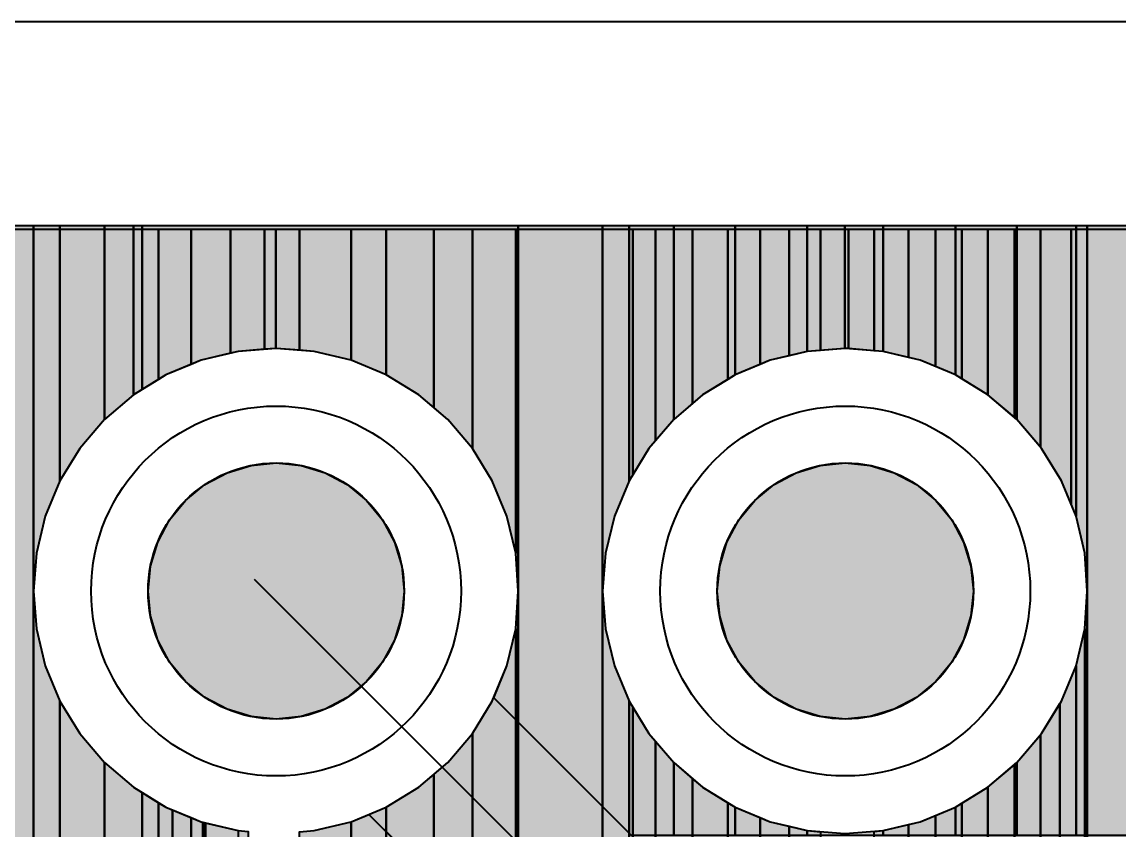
# Model space of a CAD drawing. Header units: millimetres. Extents: x 2 to 110, y 3 to 56.
# Drawn here: x 76.916 to 81.812, y 52.291 to 55.898 of the extents above; entities that cross this region are included whole.
import ezdxf

# ---------------------------------------------------------------- set-up
doc = ezdxf.new("R2010")
doc.units = ezdxf.units.MM
for name, color, linetype in [('bottom_copper', 7, 'Continuous'), ('bottom_silk', 7, 'Continuous'), ('drill_plated', 7, 'Continuous'), ('outline', 7, 'Continuous'), ('top_copper', 7, 'Continuous'), ('top_silk', 7, 'Continuous')]:
    doc.layers.add(name, color=color, linetype=linetype)

# ---------------------------------------------------------------- blocks, each defined once
blk = doc.blocks.new('Block21495')
at = {"layer": 'bottom_copper', "lineweight": 40}
for points in [[(0, 50.4909), (-0.0294, 50.4565), (-0.102, 50.3381), (-0.102, 51.435), (0, 51.435), (0, 50.4909)], [(0.1652, 50.6577), (0.0809, 50.5857), (0, 50.4909), (0, 51.435), (0.1652, 51.435), (0.1652, 50.6577)], [(0.3222, 50.7647), (0.2101, 50.696), (0.1652, 50.6577), (0.1652, 51.435), (0.3222, 51.435), (0.3222, 50.7647)], [(0.4671, 50.8312), (0.355, 50.7848), (0.3222, 50.7647), (0.3222, 51.435), (0.4671, 51.435), (0.4671, 50.8312)], [(0.5963, 50.8701), (0.512, 50.8498), (0.4671, 50.8312), (0.4671, 51.435), (0.5963, 51.435), (0.5963, 50.8701)], [(0.7357, 50.8941), (0.6772, 50.8895), (0.5963, 50.8701), (0.5963, 51.435), (0.7357, 51.435), (0.7357, 50.8941)], [(0.8604, 50.9017), (0.8466, 50.9028), (0.7357, 50.8941), (0.7357, 51.435), (0.8604, 51.435), (0.8604, 50.9017)], [(0.9752, 50.8927), (0.8604, 50.9017), (0.8604, 51.435), (0.9752, 51.435), (0.9752, 50.8927)], [(1.1281, 50.8626), (1.016, 50.8895), (0.9752, 50.8927), (0.9752, 51.435), (1.1281, 51.435), (1.1281, 50.8626)], [(1.2492, 50.8216), (1.1812, 50.8498), (1.1281, 50.8626), (1.1281, 51.435), (1.2492, 51.435), (1.2492, 50.8216)], [(1.3665, 50.7675), (1.3382, 50.7848), (1.2492, 50.8216), (1.2492, 51.435), (1.3665, 51.435), (1.3665, 50.7675)], [(1.4831, 50.696), (1.3665, 50.7675), (1.3665, 51.435), (1.4831, 51.435), (1.4831, 50.696)], [(1.601, 50.5953), (1.4831, 50.696), (1.4831, 51.435), (1.601, 51.435), (1.601, 50.5953)], [(1.7179, 50.462), (1.6123, 50.5857), (1.601, 50.5953), (1.601, 51.435), (1.7179, 51.435), (1.7179, 50.462)], [(1.8547, 50.207), (1.8114, 50.3116), (1.7226, 50.4565), (1.7179, 50.462), (1.7179, 51.435), (1.8547, 51.435), (1.8547, 50.207)], [(1.9261, 49.82), (1.9161, 49.9894), (1.8764, 50.1546), (1.8547, 50.207), (1.8547, 51.435), (1.9261, 51.435), (1.9261, 49.82)], [(2.1152, 23.9546), (1.9597, 23.9173), (1.9261, 23.9034), (1.9261, 51.435), (2.1152, 51.435), (2.1152, 23.9546)], [(1.9261, 23.9034), (1.9161, 23.8992), (1.9161, 49.6506), (1.9261, 49.82), (1.9261, 23.9034)], [(1.9161, 23.8992), (1.8119, 23.8561), (1.8046, 23.8516), (1.8046, 49.3173), (1.8114, 49.3284), (1.8764, 49.4854), (1.9161, 49.6506), (1.9161, 23.8992)], [(0, 41.699), (-0.0359, 41.657), (-0.1004, 41.5518), (-0.102, 41.5543), (-0.102, 49.3019), (-0.0294, 49.1835), (0, 49.1491), (0, 41.699)], [(1.8046, 41.058), (1.7952, 41.2174), (1.7579, 41.3729), (1.7179, 41.4695), (1.7179, 49.178), (1.7226, 49.1835), (1.8046, 49.3173), (1.8046, 41.058)], [(1.7179, 41.4695), (1.6967, 41.5207), (1.6131, 41.657), (1.601, 41.6712), (1.601, 49.0447), (1.6123, 49.0543), (1.7179, 49.178), (1.7179, 41.4695)], [(0.1652, 41.8617), (0.068, 41.7786), (0, 41.699), (0, 49.1491), (0.0809, 49.0543), (0.1652, 48.9823), (0.1652, 41.8617)], [(1.601, 41.6712), (1.5092, 41.7786), (1.4831, 41.8009), (1.4831, 48.944), (1.601, 49.0447), (1.601, 41.6712)], [(0.3222, 41.9638), (0.1896, 41.8825), (0.1652, 41.8617), (0.1652, 48.9823), (0.2101, 48.944), (0.3222, 48.8753), (0.3222, 41.9638)], [(1.4831, 41.8009), (1.3876, 41.8825), (1.3665, 41.8954), (1.3665, 48.8725), (1.4831, 48.944), (1.4831, 41.8009)], [(0.4671, 42.0246), (0.3259, 41.9661), (0.3222, 41.9638), (0.3222, 48.8753), (0.355, 48.8552), (0.4671, 48.8088), (0.4671, 42.0246)], [(1.3665, 41.8954), (1.2513, 41.9661), (1.2492, 41.967), (1.2492, 48.8184), (1.3382, 48.8552), (1.3665, 48.8725), (1.3665, 41.8954)], [(1.2492, 41.967), (1.1281, 42.0171), (1.1281, 48.7774), (1.1812, 48.7902), (1.2492, 48.8184), (1.2492, 41.967)], [(0.5963, 42.0567), (0.4737, 42.0273), (0.4671, 42.0246), (0.4671, 48.8088), (0.512, 48.7902), (0.5963, 48.7699), (0.5963, 42.0567)], [(0.7357, 42.073), (0.6292, 42.0646), (0.5963, 42.0567), (0.5963, 48.7699), (0.6772, 48.7505), (0.7357, 48.7459), (0.7357, 42.073)], [(1.1281, 42.0171), (1.1035, 42.0273), (0.9752, 42.0581), (0.9752, 48.7473), (1.016, 48.7505), (1.1281, 48.7774), (1.1281, 42.0171)]]:
    blk.add_hatch(color=7, dxfattribs=at).paths.add_polyline_path(points, flags=0)
at = {"layer": 'bottom_copper', "color": 7, "lineweight": 40}
for points in [[(0, 50.4909), (-0.0294, 50.4565), (-0.102, 50.3381), (-0.102, 51.435), (0, 51.435), (0, 50.4909)], [(0.1652, 50.6577), (0.0809, 50.5857), (0, 50.4909), (0, 51.435), (0.1652, 51.435), (0.1652, 50.6577)], [(0.3222, 50.7647), (0.2101, 50.696), (0.1652, 50.6577), (0.1652, 51.435), (0.3222, 51.435), (0.3222, 50.7647)], [(0.4671, 50.8312), (0.355, 50.7848), (0.3222, 50.7647), (0.3222, 51.435), (0.4671, 51.435), (0.4671, 50.8312)], [(0.5963, 50.8701), (0.512, 50.8498), (0.4671, 50.8312), (0.4671, 51.435), (0.5963, 51.435), (0.5963, 50.8701)], [(0.7357, 50.8941), (0.6772, 50.8895), (0.5963, 50.8701), (0.5963, 51.435), (0.7357, 51.435), (0.7357, 50.8941)], [(0.8604, 50.9017), (0.8466, 50.9028), (0.7357, 50.8941), (0.7357, 51.435), (0.8604, 51.435), (0.8604, 50.9017)], [(0.9752, 50.8927), (0.8604, 50.9017), (0.8604, 51.435), (0.9752, 51.435), (0.9752, 50.8927)], [(1.1281, 50.8626), (1.016, 50.8895), (0.9752, 50.8927), (0.9752, 51.435), (1.1281, 51.435), (1.1281, 50.8626)], [(1.2492, 50.8216), (1.1812, 50.8498), (1.1281, 50.8626), (1.1281, 51.435), (1.2492, 51.435), (1.2492, 50.8216)], [(1.3665, 50.7675), (1.3382, 50.7848), (1.2492, 50.8216), (1.2492, 51.435), (1.3665, 51.435), (1.3665, 50.7675)], [(1.4831, 50.696), (1.3665, 50.7675), (1.3665, 51.435), (1.4831, 51.435), (1.4831, 50.696)], [(1.601, 50.5953), (1.4831, 50.696), (1.4831, 51.435), (1.601, 51.435), (1.601, 50.5953)], [(1.7179, 50.462), (1.6123, 50.5857), (1.601, 50.5953), (1.601, 51.435), (1.7179, 51.435), (1.7179, 50.462)], [(1.8547, 50.207), (1.8114, 50.3116), (1.7226, 50.4565), (1.7179, 50.462), (1.7179, 51.435), (1.8547, 51.435), (1.8547, 50.207)], [(1.9261, 49.82), (1.9161, 49.9894), (1.8764, 50.1546), (1.8547, 50.207), (1.8547, 51.435), (1.9261, 51.435), (1.9261, 49.82)], [(2.1152, 23.9546), (1.9597, 23.9173), (1.9261, 23.9034), (1.9261, 51.435), (2.1152, 51.435), (2.1152, 23.9546)], [(1.9261, 23.9034), (1.9161, 23.8992), (1.9161, 49.6506), (1.9261, 49.82), (1.9261, 23.9034)], [(1.9161, 23.8992), (1.8119, 23.8561), (1.8046, 23.8516), (1.8046, 49.3173), (1.8114, 49.3284), (1.8764, 49.4854), (1.9161, 49.6506), (1.9161, 23.8992)], [(0, 41.699), (-0.0359, 41.657), (-0.1004, 41.5518), (-0.102, 41.5543), (-0.102, 49.3019), (-0.0294, 49.1835), (0, 49.1491), (0, 41.699)], [(1.8046, 41.058), (1.7952, 41.2174), (1.7579, 41.3729), (1.7179, 41.4695), (1.7179, 49.178), (1.7226, 49.1835), (1.8046, 49.3173), (1.8046, 41.058)], [(1.7179, 41.4695), (1.6967, 41.5207), (1.6131, 41.657), (1.601, 41.6712), (1.601, 49.0447), (1.6123, 49.0543), (1.7179, 49.178), (1.7179, 41.4695)], [(0.1652, 41.8617), (0.068, 41.7786), (0, 41.699), (0, 49.1491), (0.0809, 49.0543), (0.1652, 48.9823), (0.1652, 41.8617)], [(1.601, 41.6712), (1.5092, 41.7786), (1.4831, 41.8009), (1.4831, 48.944), (1.601, 49.0447), (1.601, 41.6712)], [(0.3222, 41.9638), (0.1896, 41.8825), (0.1652, 41.8617), (0.1652, 48.9823), (0.2101, 48.944), (0.3222, 48.8753), (0.3222, 41.9638)], [(1.4831, 41.8009), (1.3876, 41.8825), (1.3665, 41.8954), (1.3665, 48.8725), (1.4831, 48.944), (1.4831, 41.8009)], [(0.4671, 42.0246), (0.3259, 41.9661), (0.3222, 41.9638), (0.3222, 48.8753), (0.355, 48.8552), (0.4671, 48.8088), (0.4671, 42.0246)], [(1.3665, 41.8954), (1.2513, 41.9661), (1.2492, 41.967), (1.2492, 48.8184), (1.3382, 48.8552), (1.3665, 48.8725), (1.3665, 41.8954)], [(1.2492, 41.967), (1.1281, 42.0171), (1.1281, 48.7774), (1.1812, 48.7902), (1.2492, 48.8184), (1.2492, 41.967)], [(0.5963, 42.0567), (0.4737, 42.0273), (0.4671, 42.0246), (0.4671, 48.8088), (0.512, 48.7902), (0.5963, 48.7699), (0.5963, 42.0567)], [(0.7357, 42.073), (0.6292, 42.0646), (0.5963, 42.0567), (0.5963, 48.7699), (0.6772, 48.7505), (0.7357, 48.7459), (0.7357, 42.073)], [(1.1281, 42.0171), (1.1035, 42.0273), (0.9752, 42.0581), (0.9752, 48.7473), (1.016, 48.7505), (1.1281, 48.7774), (1.1281, 42.0171)]]:
    blk.add_lwpolyline(points, close=True, dxfattribs=at)
blk = doc.blocks.new('Block22685')
at = {"layer": 'bottom_copper', "lineweight": 40}
for points in [[(0, 9.0121), (-0.105, 9.0203), (-0.1067, 9.0202), (-0.1067, 9.5525), (0, 9.5525), (0, 9.0121)], [(0.2296, 8.9673), (0.0644, 9.007), (0, 9.0121), (0, 9.5525), (0.2296, 9.5525), (0.2296, 8.9673)], [(0.3866, 8.9023), (0.2296, 8.9673), (0.2296, 9.5525), (0.3866, 9.5525), (0.3866, 8.9023)], [(0.599, 8.7559), (0.5315, 8.8135), (0.3866, 8.9023), (0.3866, 9.5525), (0.599, 9.5525), (0.599, 8.7559)], [(0.771, 8.574), (0.6607, 8.7032), (0.599, 8.7559), (0.599, 9.5525), (0.771, 9.5525), (0.771, 8.574)], [(0.9645, 8.1069), (0.9248, 8.2721), (0.8598, 8.4291), (0.771, 8.574), (0.771, 9.5525), (0.9645, 9.5525), (0.9645, 8.1069)], [(0.9745, 7.9375), (0.9645, 8.1069), (0.9645, 9.5525), (0.9745, 9.5525), (0.9745, 7.9375)], [(1.3522, -0.1421), (1.3196, -0.1039), (1.198, 0), (1.0617, 0.0836), (0.9745, 0.1197), (0.9745, 9.5525), (1.3522, 9.5525), (1.3522, -0.1421)], [(1.4702, 8.4291), (1.4052, 8.2721), (1.3655, 8.1069), (1.3522, 7.9375), (1.3522, 9.5525), (1.4702, 9.5525), (1.4702, 8.4291)], [(1.4864, 8.4556), (1.4702, 8.4291), (1.4702, 9.5525), (1.4864, 9.5525), (1.4864, 8.4556)], [(0.9745, 0.1197), (0.9645, 0.1238), (0.9645, 7.7681), (0.9745, 7.9375), (0.9745, 0.1197)], [(1.4702, -0.3017), (1.4235, -0.2255), (1.3522, -0.1421), (1.3522, 7.9375), (1.3655, 7.7681), (1.4052, 7.6029), (1.4702, 7.4459), (1.4702, -0.3017)], [(0.9645, 0.1238), (0.9139, 0.1448), (0.771, 0.1791), (0.771, 7.301), (0.8598, 7.4459), (0.9248, 7.6029), (0.9645, 7.7681), (0.9645, 0.1238)], [(1.4864, -0.3282), (1.4702, -0.3017), (1.4702, 7.4459), (1.4864, 7.4194), (1.4864, -0.3282)], [(0.771, 0.1791), (0.7584, 0.1821), (0.599, 0.1946), (0.599, 7.1191), (0.6607, 7.1718), (0.771, 7.301), (0.771, 0.1791)], [(0.599, 0.1946), (0.4396, 0.1821), (0.3866, 0.1694), (0.3866, 6.9727), (0.5315, 7.0615), (0.599, 7.1191), (0.599, 0.1946)], [(0.3866, 0.1694), (0.2841, 0.1448), (0.2296, 0.1222), (0.2296, 6.9077), (0.3866, 6.9727), (0.3866, 0.1694)], [(0.2296, 0.1222), (0.1363, 0.0836), (0, 0), (0, 6.8629), (0.0644, 6.868), (0.2296, 6.9077), (0.2296, 0.1222)]]:
    blk.add_hatch(color=7, dxfattribs=at).paths.add_polyline_path(points, flags=0)
at = {"layer": 'bottom_copper', "color": 7, "lineweight": 40}
for points in [[(0, 9.0121), (-0.105, 9.0203), (-0.1067, 9.0202), (-0.1067, 9.5525), (0, 9.5525), (0, 9.0121)], [(0.2296, 8.9673), (0.0644, 9.007), (0, 9.0121), (0, 9.5525), (0.2296, 9.5525), (0.2296, 8.9673)], [(0.3866, 8.9023), (0.2296, 8.9673), (0.2296, 9.5525), (0.3866, 9.5525), (0.3866, 8.9023)], [(0.599, 8.7559), (0.5315, 8.8135), (0.3866, 8.9023), (0.3866, 9.5525), (0.599, 9.5525), (0.599, 8.7559)], [(0.771, 8.574), (0.6607, 8.7032), (0.599, 8.7559), (0.599, 9.5525), (0.771, 9.5525), (0.771, 8.574)], [(0.9645, 8.1069), (0.9248, 8.2721), (0.8598, 8.4291), (0.771, 8.574), (0.771, 9.5525), (0.9645, 9.5525), (0.9645, 8.1069)], [(0.9745, 7.9375), (0.9645, 8.1069), (0.9645, 9.5525), (0.9745, 9.5525), (0.9745, 7.9375)], [(1.3522, -0.1421), (1.3196, -0.1039), (1.198, 0), (1.0617, 0.0836), (0.9745, 0.1197), (0.9745, 9.5525), (1.3522, 9.5525), (1.3522, -0.1421)], [(1.4702, 8.4291), (1.4052, 8.2721), (1.3655, 8.1069), (1.3522, 7.9375), (1.3522, 9.5525), (1.4702, 9.5525), (1.4702, 8.4291)], [(1.4864, 8.4556), (1.4702, 8.4291), (1.4702, 9.5525), (1.4864, 9.5525), (1.4864, 8.4556)], [(0.9745, 0.1197), (0.9645, 0.1238), (0.9645, 7.7681), (0.9745, 7.9375), (0.9745, 0.1197)], [(1.4702, -0.3017), (1.4235, -0.2255), (1.3522, -0.1421), (1.3522, 7.9375), (1.3655, 7.7681), (1.4052, 7.6029), (1.4702, 7.4459), (1.4702, -0.3017)], [(0.9645, 0.1238), (0.9139, 0.1448), (0.771, 0.1791), (0.771, 7.301), (0.8598, 7.4459), (0.9248, 7.6029), (0.9645, 7.7681), (0.9645, 0.1238)], [(1.4864, -0.3282), (1.4702, -0.3017), (1.4702, 7.4459), (1.4864, 7.4194), (1.4864, -0.3282)], [(0.771, 0.1791), (0.7584, 0.1821), (0.599, 0.1946), (0.599, 7.1191), (0.6607, 7.1718), (0.771, 7.301), (0.771, 0.1791)], [(0.599, 0.1946), (0.4396, 0.1821), (0.3866, 0.1694), (0.3866, 6.9727), (0.5315, 7.0615), (0.599, 7.1191), (0.599, 0.1946)], [(0.3866, 0.1694), (0.2841, 0.1448), (0.2296, 0.1222), (0.2296, 6.9077), (0.3866, 6.9727), (0.3866, 0.1694)], [(0.2296, 0.1222), (0.1363, 0.0836), (0, 0), (0, 6.8629), (0.0644, 6.868), (0.2296, 6.9077), (0.2296, 0.1222)]]:
    blk.add_lwpolyline(points, close=True, dxfattribs=at)
blk = doc.blocks.new('Block23461')
at = {"layer": 'bottom_copper', "lineweight": 40}
for points in [[(1.3937, 2.6376), (1.2911, 2.6295), (1.2911, 51.435), (1.3937, 51.435), (1.3937, 2.6376)], [(1.5117, 50.3116), (1.4467, 50.1546), (1.407, 49.9894), (1.3937, 49.82), (1.3937, 51.435), (1.5117, 51.435), (1.5117, 50.3116)], [(1.7108, 50.5857), (1.6005, 50.4565), (1.5117, 50.3116), (1.5117, 51.435), (1.7108, 51.435), (1.7108, 50.5857)], [(1.9521, 50.7647), (1.84, 50.696), (1.7108, 50.5857), (1.7108, 51.435), (1.9521, 51.435), (1.9521, 50.7647)], [(2.097, 50.8312), (1.9849, 50.7848), (1.9521, 50.7647), (1.9521, 51.435), (2.097, 51.435), (2.097, 50.8312)], [(2.2724, 50.8812), (2.1419, 50.8498), (2.097, 50.8312), (2.097, 51.435), (2.2724, 51.435), (2.2724, 50.8812)], [(2.4253, 50.8988), (2.3071, 50.8895), (2.2724, 50.8812), (2.2724, 51.435), (2.4253, 51.435), (2.4253, 50.8988)], [(2.4748, 50.9027), (2.4253, 50.8988), (2.4253, 51.435), (2.4748, 51.435), (2.4748, 50.9027)], [(1.5117, 2.6388), (1.4605, 2.6428), (1.3937, 2.6376), (1.3937, 49.82), (1.407, 49.6506), (1.4467, 49.4854), (1.5117, 49.3284), (1.5117, 2.6388)], [(1.7108, 2.6101), (1.6299, 2.6295), (1.5117, 2.6388), (1.5117, 49.3284), (1.6005, 49.1835), (1.7108, 49.0543), (1.7108, 2.6101)], [(1.9521, 2.5248), (1.7951, 2.5898), (1.7108, 2.6101), (1.7108, 49.0543), (1.84, 48.944), (1.9521, 48.8753), (1.9521, 2.5248)], [(2.097, 2.436), (1.9521, 2.5248), (1.9521, 48.8753), (1.9849, 48.8552), (2.097, 48.8088), (2.097, 2.436)], [(2.1614, 2.381), (2.097, 2.436), (2.097, 48.8088), (2.1419, 48.7902), (2.1614, 48.7855), (2.1614, 2.381)], [(2.3071, 41.5773), (2.2724, 41.5207), (2.2112, 41.3729), (2.1739, 41.2174), (2.1614, 41.058), (2.1614, 48.7855), (2.3071, 48.7505), (2.3071, 41.5773)]]:
    blk.add_hatch(color=7, dxfattribs=at).paths.add_polyline_path(points, flags=0)
at = {"layer": 'bottom_copper', "color": 7, "lineweight": 40}
for points in [[(1.3937, 2.6376), (1.2911, 2.6295), (1.2911, 51.435), (1.3937, 51.435), (1.3937, 2.6376)], [(1.5117, 50.3116), (1.4467, 50.1546), (1.407, 49.9894), (1.3937, 49.82), (1.3937, 51.435), (1.5117, 51.435), (1.5117, 50.3116)], [(1.7108, 50.5857), (1.6005, 50.4565), (1.5117, 50.3116), (1.5117, 51.435), (1.7108, 51.435), (1.7108, 50.5857)], [(1.9521, 50.7647), (1.84, 50.696), (1.7108, 50.5857), (1.7108, 51.435), (1.9521, 51.435), (1.9521, 50.7647)], [(2.097, 50.8312), (1.9849, 50.7848), (1.9521, 50.7647), (1.9521, 51.435), (2.097, 51.435), (2.097, 50.8312)], [(2.2724, 50.8812), (2.1419, 50.8498), (2.097, 50.8312), (2.097, 51.435), (2.2724, 51.435), (2.2724, 50.8812)], [(2.4253, 50.8988), (2.3071, 50.8895), (2.2724, 50.8812), (2.2724, 51.435), (2.4253, 51.435), (2.4253, 50.8988)], [(2.4748, 50.9027), (2.4253, 50.8988), (2.4253, 51.435), (2.4748, 51.435), (2.4748, 50.9027)], [(1.5117, 2.6388), (1.4605, 2.6428), (1.3937, 2.6376), (1.3937, 49.82), (1.407, 49.6506), (1.4467, 49.4854), (1.5117, 49.3284), (1.5117, 2.6388)], [(1.7108, 2.6101), (1.6299, 2.6295), (1.5117, 2.6388), (1.5117, 49.3284), (1.6005, 49.1835), (1.7108, 49.0543), (1.7108, 2.6101)], [(1.9521, 2.5248), (1.7951, 2.5898), (1.7108, 2.6101), (1.7108, 49.0543), (1.84, 48.944), (1.9521, 48.8753), (1.9521, 2.5248)], [(2.097, 2.436), (1.9521, 2.5248), (1.9521, 48.8753), (1.9849, 48.8552), (2.097, 48.8088), (2.097, 2.436)], [(2.1614, 2.381), (2.097, 2.436), (2.097, 48.8088), (2.1419, 48.7902), (2.1614, 48.7855), (2.1614, 2.381)], [(2.3071, 41.5773), (2.2724, 41.5207), (2.2112, 41.3729), (2.1739, 41.2174), (2.1614, 41.058), (2.1614, 48.7855), (2.3071, 48.7505), (2.3071, 41.5773)]]:
    blk.add_lwpolyline(points, close=True, dxfattribs=at)
blk = doc.blocks.new('Block61565')
at = {"layer": 'top_copper', "lineweight": 40}
for points in [[(0, 10.6705), (-0.037, 10.6858), (-0.0758, 10.6952), (-0.1157, 10.6983), (-0.1257, 10.6975), (-0.1356, 10.6975), (-0.1356, 17.6342), (-0.0291, 17.5689), (0, 17.5568), (0, 10.6705)], [(0.136, 10.4834), (0.1266, 10.5222), (0.1113, 10.5592), (0.0904, 10.5933), (0.0645, 10.6237), (0.0341, 10.6496), (0, 10.6705), (0, 17.5568), (0.1279, 17.5039), (0.136, 17.502), (0.136, 10.4834)], [(1.0071, 10.7783), (0.8516, 10.741), (0.7971, 10.7184), (0.7971, 17.5039), (0.8766, 17.5368), (1.0071, 17.4063), (1.0071, 10.7783)], [(0.1391, 10.4435), (0.136, 10.4833), (0.136, 17.502), (0.1391, 17.5012), (0.1391, 10.4435)], [(0.3385, 10.365), (0.1391, 10.365), (0.1391, 17.5012), (0.2931, 17.4642), (0.3385, 17.4606), (0.3385, 10.365)], [(0.7971, 10.7184), (0.7038, 10.6798), (0.5675, 10.5962), (0.5675, 17.4591), (0.6319, 17.4642), (0.7971, 17.5039), (0.7971, 10.7184)]]:
    blk.add_hatch(color=7, dxfattribs=at).paths.add_polyline_path(points, flags=0)
at = {"layer": 'top_copper', "color": 7, "lineweight": 40}
for points in [[(0, 10.6705), (-0.037, 10.6858), (-0.0758, 10.6952), (-0.1157, 10.6983), (-0.1257, 10.6975), (-0.1356, 10.6975), (-0.1356, 17.6342), (-0.0291, 17.5689), (0, 17.5568), (0, 10.6705)], [(0.136, 10.4834), (0.1266, 10.5222), (0.1113, 10.5592), (0.0904, 10.5933), (0.0645, 10.6237), (0.0341, 10.6496), (0, 10.6705), (0, 17.5568), (0.1279, 17.5039), (0.136, 17.502), (0.136, 10.4834)], [(1.0071, 10.7783), (0.8516, 10.741), (0.7971, 10.7184), (0.7971, 17.5039), (0.8766, 17.5368), (1.0071, 17.4063), (1.0071, 10.7783)], [(0.1391, 10.4435), (0.136, 10.4833), (0.136, 17.502), (0.1391, 17.5012), (0.1391, 10.4435)], [(0.3385, 10.365), (0.1391, 10.365), (0.1391, 17.5012), (0.2931, 17.4642), (0.3385, 17.4606), (0.3385, 10.365)], [(0.7971, 10.7184), (0.7038, 10.6798), (0.5675, 10.5962), (0.5675, 17.4591), (0.6319, 17.4642), (0.7971, 17.5039), (0.7971, 10.7184)]]:
    blk.add_lwpolyline(points, close=True, dxfattribs=at)
blk = doc.blocks.new('Block85861')
at = {"layer": 'top_copper', "lineweight": 40}
for points in [[(0, 2.1605), (-0.1694, 2.1738), (-0.1711, 2.1737), (-0.1711, 2.722), (0, 2.722), (0, 2.1605)], [(0.3222, 2.0558), (0.1652, 2.1208), (0, 2.1605), (0, 2.722), (0.3222, 2.722), (0.3222, 2.0558)], [(0.5963, 1.8567), (0.4671, 1.967), (0.3222, 2.0558), (0.3222, 2.722), (0.5963, 2.722), (0.5963, 1.8567)], [(0.8604, 1.4256), (0.7954, 1.5826), (0.7066, 1.7275), (0.5963, 1.8567), (0.5963, 2.722), (0.8604, 2.722), (0.8604, 1.4256)], [(0.9101, 1.091), (0.9001, 1.2604), (0.8604, 1.4256), (0.8604, 2.722), (0.9101, 2.722), (0.9101, 1.091)], [(1.2903, 0), (0.9101, 0), (0.9101, 2.722), (1.2903, 2.722), (1.2903, 0)], [(1.3953, 2.1226), (1.3649, 2.0967), (1.339, 2.0663), (1.3181, 2.0322), (1.3028, 1.9952), (1.2935, 1.9564), (1.2903, 1.9165), (1.2903, 2.722), (1.3953, 2.722), (1.3953, 2.1226)], [(1.5451, 2.1713), (1.5053, 2.1682), (1.4664, 2.1588), (1.4294, 2.1435), (1.3953, 2.1226), (1.3953, 2.722), (1.5451, 2.722), (1.5451, 2.1713)], [(1.5551, 2.1705), (1.5451, 2.1713), (1.5451, 2.722), (1.5551, 2.722), (1.5551, 2.1705)], [(2.3706, 2.1705), (1.5551, 2.1705), (1.5551, 2.722), (2.3706, 2.722), (2.3706, 2.1705)], [(1.2911, 0.2755), (1.2903, 0.2655), (1.2903, 1.9165), (1.2911, 1.9065), (1.2911, 0.2755)], [(0.9101, 0), (0.8604, 0), (0.8604, 0.7564), (0.9001, 0.9216), (0.9101, 1.091), (0.9101, 0)], [(0.8604, 0), (0.5963, 0), (0.5963, 0.3253), (0.7066, 0.4545), (0.7954, 0.5994), (0.8604, 0.7564), (0.8604, 0)], [(0.5963, 0), (0.3222, 0), (0.3222, 0.1262), (0.4671, 0.215), (0.5963, 0.3253), (0.5963, 0)], [(1.2935, 0), (1.2903, 0), (1.2903, 0.2655), (1.2935, 0.2257), (1.2935, 0)], [(1.4294, 0), (1.2935, 0), (1.2935, 0.2256), (1.3028, 0.1868), (1.3181, 0.1498), (1.339, 0.1157), (1.3649, 0.0853), (1.3953, 0.0594), (1.4294, 0.0385), (1.4294, 0)], [(0.3222, 0), (0, 0), (0, 0.0215), (0.1652, 0.0612), (0.3222, 0.1262), (0.3222, 0)], [(0, 0), (-0.1711, 0), (-0.1711, 0.0083), (-0.1694, 0.0082), (0, 0.0215), (0, 0)], [(2.3706, 0), (1.4294, 0), (1.4294, 0.0385), (1.4664, 0.0232), (1.5052, 0.0139), (1.5451, 0.0107), (1.5551, 0.0115), (2.3706, 0.0115), (2.3706, 0)]]:
    blk.add_hatch(color=7, dxfattribs=at).paths.add_polyline_path(points, flags=0)
at = {"layer": 'top_copper', "color": 7, "lineweight": 40}
for points in [[(0, 2.1605), (-0.1694, 2.1738), (-0.1711, 2.1737), (-0.1711, 2.722), (0, 2.722), (0, 2.1605)], [(0.3222, 2.0558), (0.1652, 2.1208), (0, 2.1605), (0, 2.722), (0.3222, 2.722), (0.3222, 2.0558)], [(0.5963, 1.8567), (0.4671, 1.967), (0.3222, 2.0558), (0.3222, 2.722), (0.5963, 2.722), (0.5963, 1.8567)], [(0.8604, 1.4256), (0.7954, 1.5826), (0.7066, 1.7275), (0.5963, 1.8567), (0.5963, 2.722), (0.8604, 2.722), (0.8604, 1.4256)], [(0.9101, 1.091), (0.9001, 1.2604), (0.8604, 1.4256), (0.8604, 2.722), (0.9101, 2.722), (0.9101, 1.091)], [(1.2903, 0), (0.9101, 0), (0.9101, 2.722), (1.2903, 2.722), (1.2903, 0)], [(1.3953, 2.1226), (1.3649, 2.0967), (1.339, 2.0663), (1.3181, 2.0322), (1.3028, 1.9952), (1.2935, 1.9564), (1.2903, 1.9165), (1.2903, 2.722), (1.3953, 2.722), (1.3953, 2.1226)], [(1.5451, 2.1713), (1.5053, 2.1682), (1.4664, 2.1588), (1.4294, 2.1435), (1.3953, 2.1226), (1.3953, 2.722), (1.5451, 2.722), (1.5451, 2.1713)], [(1.5551, 2.1705), (1.5451, 2.1713), (1.5451, 2.722), (1.5551, 2.722), (1.5551, 2.1705)], [(2.3706, 2.1705), (1.5551, 2.1705), (1.5551, 2.722), (2.3706, 2.722), (2.3706, 2.1705)], [(1.2911, 0.2755), (1.2903, 0.2655), (1.2903, 1.9165), (1.2911, 1.9065), (1.2911, 0.2755)], [(0.9101, 0), (0.8604, 0), (0.8604, 0.7564), (0.9001, 0.9216), (0.9101, 1.091), (0.9101, 0)], [(0.8604, 0), (0.5963, 0), (0.5963, 0.3253), (0.7066, 0.4545), (0.7954, 0.5994), (0.8604, 0.7564), (0.8604, 0)], [(0.5963, 0), (0.3222, 0), (0.3222, 0.1262), (0.4671, 0.215), (0.5963, 0.3253), (0.5963, 0)], [(1.2935, 0), (1.2903, 0), (1.2903, 0.2655), (1.2935, 0.2257), (1.2935, 0)], [(1.4294, 0), (1.2935, 0), (1.2935, 0.2256), (1.3028, 0.1868), (1.3181, 0.1498), (1.339, 0.1157), (1.3649, 0.0853), (1.3953, 0.0594), (1.4294, 0.0385), (1.4294, 0)], [(0.3222, 0), (0, 0), (0, 0.0215), (0.1652, 0.0612), (0.3222, 0.1262), (0.3222, 0)], [(0, 0), (-0.1711, 0), (-0.1711, 0.0083), (-0.1694, 0.0082), (0, 0.0215), (0, 0)], [(2.3706, 0), (1.4294, 0), (1.4294, 0.0385), (1.4664, 0.0232), (1.5052, 0.0139), (1.5451, 0.0107), (1.5551, 0.0115), (2.3706, 0.0115), (2.3706, 0)]]:
    blk.add_lwpolyline(points, close=True, dxfattribs=at)
blk = doc.blocks.new('Block86081')
at = {"layer": 'top_copper', "lineweight": 40}
for points in [[(0, 0), (-0.01, 0.1694), (-0.0497, 0.3346), (-0.1147, 0.4916), (-0.2035, 0.6365), (-0.3138, 0.7657), (-0.443, 0.876), (-0.5879, 0.9648), (-0.7449, 1.0298), (-0.9101, 1.0695), (-1.0795, 1.0828), (-1.2489, 1.0695), (-1.4141, 1.0298), (-1.5711, 0.9648), (-1.6776, 0.8995), (-1.6776, 1.631), (0, 1.631), (0, 0)], [(0.3777, -0.9624), (0, -0.5847), (0, 1.631), (0.3777, 1.631), (0.3777, -0.9624)], [(0.4957, 0.4916), (0.4307, 0.3346), (0.391, 0.1694), (0.3777, 0), (0.3777, 1.631), (0.4957, 1.631), (0.4957, 0.4916)], [(0.6948, 0.7657), (0.5845, 0.6365), (0.4957, 0.4916), (0.4957, 1.631), (0.6948, 1.631), (0.6948, 0.7657)], [(0.9689, 0.9648), (0.824, 0.876), (0.6948, 0.7657), (0.6948, 1.631), (0.9689, 1.631), (0.9689, 0.9648)], [(1.2911, 1.0695), (1.1259, 1.0298), (0.9689, 0.9648), (0.9689, 1.631), (1.2911, 1.631), (1.2911, 1.0695)], [(1.4588, 1.0827), (1.2911, 1.0695), (1.2911, 1.631), (1.4588, 1.631), (1.4588, 1.0827)], [(0, -0.5847), (-0.1084, -0.4763), (-0.0497, -0.3346), (-0.01, -0.1694), (0, 0), (0, -0.5847)], [(0.4957, -1.0804), (0.3777, -0.9624), (0.3777, 0), (0.391, -0.1694), (0.4307, -0.3346), (0.4957, -0.4916), (0.4957, -1.0804)], [(0.6948, -1.091), (0.5063, -1.091), (0.4957, -1.0804), (0.4957, -0.4916), (0.5845, -0.6365), (0.6948, -0.7657), (0.6948, -1.091)], [(0.9689, -1.091), (0.6948, -1.091), (0.6948, -0.7657), (0.824, -0.876), (0.9689, -0.9648), (0.9689, -1.091)], [(1.2911, -1.091), (0.9689, -1.091), (0.9689, -0.9648), (1.1259, -1.0298), (1.2911, -1.0695), (1.2911, -1.091)], [(1.4588, -1.091), (1.2911, -1.091), (1.2911, -1.0695), (1.4588, -1.0827), (1.4588, -1.091)]]:
    blk.add_hatch(color=7, dxfattribs=at).paths.add_polyline_path(points, flags=0)
at = {"layer": 'top_copper', "color": 7, "lineweight": 40}
for points in [[(0, 0), (-0.01, 0.1694), (-0.0497, 0.3346), (-0.1147, 0.4916), (-0.2035, 0.6365), (-0.3138, 0.7657), (-0.443, 0.876), (-0.5879, 0.9648), (-0.7449, 1.0298), (-0.9101, 1.0695), (-1.0795, 1.0828), (-1.2489, 1.0695), (-1.4141, 1.0298), (-1.5711, 0.9648), (-1.6776, 0.8995), (-1.6776, 1.631), (0, 1.631), (0, 0)], [(0.3777, -0.9624), (0, -0.5847), (0, 1.631), (0.3777, 1.631), (0.3777, -0.9624)], [(0.4957, 0.4916), (0.4307, 0.3346), (0.391, 0.1694), (0.3777, 0), (0.3777, 1.631), (0.4957, 1.631), (0.4957, 0.4916)], [(0.6948, 0.7657), (0.5845, 0.6365), (0.4957, 0.4916), (0.4957, 1.631), (0.6948, 1.631), (0.6948, 0.7657)], [(0.9689, 0.9648), (0.824, 0.876), (0.6948, 0.7657), (0.6948, 1.631), (0.9689, 1.631), (0.9689, 0.9648)], [(1.2911, 1.0695), (1.1259, 1.0298), (0.9689, 0.9648), (0.9689, 1.631), (1.2911, 1.631), (1.2911, 1.0695)], [(1.4588, 1.0827), (1.2911, 1.0695), (1.2911, 1.631), (1.4588, 1.631), (1.4588, 1.0827)], [(0, -0.5847), (-0.1084, -0.4763), (-0.0497, -0.3346), (-0.01, -0.1694), (0, 0), (0, -0.5847)], [(0.4957, -1.0804), (0.3777, -0.9624), (0.3777, 0), (0.391, -0.1694), (0.4307, -0.3346), (0.4957, -0.4916), (0.4957, -1.0804)], [(0.6948, -1.091), (0.5063, -1.091), (0.4957, -1.0804), (0.4957, -0.4916), (0.5845, -0.6365), (0.6948, -0.7657), (0.6948, -1.091)], [(0.9689, -1.091), (0.6948, -1.091), (0.6948, -0.7657), (0.824, -0.876), (0.9689, -0.9648), (0.9689, -1.091)], [(1.2911, -1.091), (0.9689, -1.091), (0.9689, -0.9648), (1.1259, -1.0298), (1.2911, -1.0695), (1.2911, -1.091)], [(1.4588, -1.091), (1.2911, -1.091), (1.2911, -1.0695), (1.4588, -1.0827), (1.4588, -1.091)]]:
    blk.add_lwpolyline(points, close=True, dxfattribs=at)
blk = doc.blocks.new('Block94481')
at = {"layer": 'top_copper', "lineweight": 40}
for points in [[(1.2878, -0.6617), (0.9468, -0.6617), (0.9101, -0.625), (0.9101, 8.8055), (1.2878, 8.8055), (1.2878, -0.6617)], [(1.4058, 7.6661), (1.3408, 7.5091), (1.3011, 7.3439), (1.2878, 7.1745), (1.2878, 8.8055), (1.4058, 8.8055), (1.4058, 7.6661)], [(1.6049, 7.9402), (1.4946, 7.811), (1.4058, 7.6661), (1.4058, 8.8055), (1.6049, 8.8055), (1.6049, 7.9402)], [(1.7341, 8.0505), (1.6049, 7.9402), (1.6049, 8.8055), (1.7341, 8.8055), (1.7341, 8.0505)], [(1.7725, 8.074), (1.7341, 8.0505), (1.7341, 8.8055), (1.7725, 8.8055), (1.7725, 8.074)], [(1.4058, -0.6617), (1.2878, -0.6617), (1.2878, 7.1745), (1.3011, 7.0051), (1.3408, 6.8399), (1.4058, 6.6829), (1.4058, -0.6617)], [(1.6049, -0.6617), (1.4058, -0.6617), (1.4058, 6.6829), (1.4946, 6.538), (1.6049, 6.4088), (1.6049, -0.6617)], [(1.7725, -0.6617), (1.6049, -0.6617), (1.6049, 6.4088), (1.7341, 6.2985), (1.7725, 6.275), (1.7725, -0.6617)]]:
    blk.add_hatch(color=7, dxfattribs=at).paths.add_polyline_path(points, flags=0)
at = {"layer": 'top_copper', "color": 7, "lineweight": 40}
for points in [[(1.2878, -0.6617), (0.9468, -0.6617), (0.9101, -0.625), (0.9101, 8.8055), (1.2878, 8.8055), (1.2878, -0.6617)], [(1.4058, 7.6661), (1.3408, 7.5091), (1.3011, 7.3439), (1.2878, 7.1745), (1.2878, 8.8055), (1.4058, 8.8055), (1.4058, 7.6661)], [(1.6049, 7.9402), (1.4946, 7.811), (1.4058, 7.6661), (1.4058, 8.8055), (1.6049, 8.8055), (1.6049, 7.9402)], [(1.7341, 8.0505), (1.6049, 7.9402), (1.6049, 8.8055), (1.7341, 8.8055), (1.7341, 8.0505)], [(1.7725, 8.074), (1.7341, 8.0505), (1.7341, 8.8055), (1.7725, 8.8055), (1.7725, 8.074)], [(1.4058, -0.6617), (1.2878, -0.6617), (1.2878, 7.1745), (1.3011, 7.0051), (1.3408, 6.8399), (1.4058, 6.6829), (1.4058, -0.6617)], [(1.6049, -0.6617), (1.4058, -0.6617), (1.4058, 6.6829), (1.4946, 6.538), (1.6049, 6.4088), (1.6049, -0.6617)], [(1.7725, -0.6617), (1.6049, -0.6617), (1.6049, 6.4088), (1.7341, 6.2985), (1.7725, 6.275), (1.7725, -0.6617)]]:
    blk.add_lwpolyline(points, close=True, dxfattribs=at)

msp = doc.modelspace()

# ---------------------------------------------------------------- hatches: boundary and pattern name
at = {"layer": 'bottom_copper', "lineweight": 40}
for points in [[(78.6105, 53.2465), (78.578, 53.1393), (78.5252, 53.0405), (78.4541, 52.9539), (78.3675, 52.8828), (78.2687, 52.83), (78.1615, 52.7975), (78.05, 52.7865), (77.9385, 52.7975), (77.8313, 52.83), (77.7325, 52.8828), (77.6459, 52.9539), (77.5748, 53.0405), (77.522, 53.1393), (77.4895, 53.2465), (77.4785, 53.358), (77.4895, 53.4695), (77.522, 53.5767), (77.5748, 53.6755), (77.6459, 53.7621), (77.7325, 53.8332), (77.8313, 53.886), (77.9385, 53.9185), (78.05, 53.9295), (78.1615, 53.9185), (78.2687, 53.886), (78.3675, 53.8332), (78.4541, 53.7621), (78.5252, 53.6755), (78.578, 53.5767), (78.6105, 53.4695), (78.6215, 53.358), (78.6105, 53.2465)], [(81.1505, 53.2465), (81.118, 53.1393), (81.0652, 53.0405), (80.9941, 52.9539), (80.9075, 52.8828), (80.8087, 52.83), (80.7015, 52.7975), (80.59, 52.7865), (80.4785, 52.7975), (80.3713, 52.83), (80.2725, 52.8828), (80.1859, 52.9539), (80.1148, 53.0405), (80.062, 53.1393), (80.0295, 53.2465), (80.0185, 53.358), (80.0295, 53.4695), (80.062, 53.5767), (80.1148, 53.6755), (80.1859, 53.7621), (80.2725, 53.8332), (80.3713, 53.886), (80.4785, 53.9185), (80.59, 53.9295), (80.7015, 53.9185), (80.8087, 53.886), (80.9075, 53.8332), (80.9941, 53.7621), (81.0652, 53.6755), (81.118, 53.5767), (81.1505, 53.4695), (81.1615, 53.358), (81.1505, 53.2465)]]:
    msp.add_hatch(color=7, dxfattribs=at).paths.add_polyline_path(points, flags=0)
at = {"layer": 'drill_plated', "lineweight": 40}
for points in [[(78.6105, 53.2465), (78.578, 53.1393), (78.5252, 53.0405), (78.4541, 52.9539), (78.3675, 52.8828), (78.2687, 52.83), (78.1615, 52.7975), (78.05, 52.7865), (77.9385, 52.7975), (77.8313, 52.83), (77.7325, 52.8828), (77.6459, 52.9539), (77.5748, 53.0405), (77.522, 53.1393), (77.4895, 53.2465), (77.4785, 53.358), (77.4895, 53.4695), (77.522, 53.5767), (77.5748, 53.6755), (77.6459, 53.7621), (77.7325, 53.8332), (77.8313, 53.886), (77.9385, 53.9185), (78.05, 53.9295), (78.1615, 53.9185), (78.2687, 53.886), (78.3675, 53.8332), (78.4541, 53.7621), (78.5252, 53.6755), (78.578, 53.5767), (78.6105, 53.4695), (78.6215, 53.358), (78.6105, 53.2465)], [(81.1505, 53.2465), (81.118, 53.1393), (81.0652, 53.0405), (80.9941, 52.9539), (80.9075, 52.8828), (80.8087, 52.83), (80.7015, 52.7975), (80.59, 52.7865), (80.4785, 52.7975), (80.3713, 52.83), (80.2725, 52.8828), (80.1859, 52.9539), (80.1148, 53.0405), (80.062, 53.1393), (80.0295, 53.2465), (80.0185, 53.358), (80.0295, 53.4695), (80.062, 53.5767), (80.1148, 53.6755), (80.1859, 53.7621), (80.2725, 53.8332), (80.3713, 53.886), (80.4785, 53.9185), (80.59, 53.9295), (80.7015, 53.9185), (80.8087, 53.886), (80.9075, 53.8332), (80.9941, 53.7621), (81.0652, 53.6755), (81.118, 53.5767), (81.1505, 53.4695), (81.1615, 53.358), (81.1505, 53.2465)]]:
    msp.add_hatch(color=7, dxfattribs=at).paths.add_polyline_path(points, flags=0)
at = {"layer": 'top_copper', "lineweight": 40}
for points in [[(78.6105, 53.2465), (78.578, 53.1393), (78.5252, 53.0405), (78.4541, 52.9539), (78.3675, 52.8828), (78.2687, 52.83), (78.1615, 52.7975), (78.05, 52.7865), (77.9385, 52.7975), (77.8313, 52.83), (77.7325, 52.8828), (77.6459, 52.9539), (77.5748, 53.0405), (77.522, 53.1393), (77.4895, 53.2465), (77.4785, 53.358), (77.4895, 53.4695), (77.522, 53.5767), (77.5748, 53.6755), (77.6459, 53.7621), (77.7325, 53.8332), (77.8313, 53.886), (77.9385, 53.9185), (78.05, 53.9295), (78.1615, 53.9185), (78.2687, 53.886), (78.3675, 53.8332), (78.4541, 53.7621), (78.5252, 53.6755), (78.578, 53.5767), (78.6105, 53.4695), (78.6215, 53.358), (78.6105, 53.2465)], [(81.1505, 53.2465), (81.118, 53.1393), (81.0652, 53.0405), (80.9941, 52.9539), (80.9075, 52.8828), (80.8087, 52.83), (80.7015, 52.7975), (80.59, 52.7865), (80.4785, 52.7975), (80.3713, 52.83), (80.2725, 52.8828), (80.1859, 52.9539), (80.1148, 53.0405), (80.062, 53.1393), (80.0295, 53.2465), (80.0185, 53.358), (80.0295, 53.4695), (80.062, 53.5767), (80.1148, 53.6755), (80.1859, 53.7621), (80.2725, 53.8332), (80.3713, 53.886), (80.4785, 53.9185), (80.59, 53.9295), (80.7015, 53.9185), (80.8087, 53.886), (80.9075, 53.8332), (80.9941, 53.7621), (81.0652, 53.6755), (81.118, 53.5767), (81.1505, 53.4695), (81.1615, 53.358), (81.1505, 53.2465)]]:
    msp.add_hatch(color=7, dxfattribs=at).paths.add_polyline_path(points, flags=0)

# ---------------------------------------------------------------- linework, layer by layer
at = {"layer": 'bottom_copper', "color": 7, "lineweight": 40}
for p, q in [((75.5083, 54.973), (78.0483, 54.973)), ((78.0483, 54.4407), (78.0483, 54.973)), ((78.0483, 54.973), (79.6414, 54.973)), ((78.0483, 54.973), (78.0483, 54.4407)), ((79.6414, 53.8761), (79.6414, 54.973)), ((79.6414, 54.973), (82.0164, 54.973)), ((79.6414, 54.973), (79.6414, 53.8761)), ((78.05, 54.4408), (78.0483, 54.4407)), ((78.2194, 54.4275), (78.05, 54.4408)), ((80.59, 54.4408), (80.4206, 54.4275)), ((80.7594, 54.4275), (80.59, 54.4408)), ((77.8806, 54.4275), (77.7154, 54.3878)), ((78.0483, 54.4407), (77.8806, 54.4275)), ((78.3846, 54.3878), (78.2194, 54.4275)), ((80.4206, 54.4275), (80.2554, 54.3878)), ((80.9246, 54.3878), (80.7594, 54.4275)), ((77.7154, 54.3878), (77.5584, 54.3228)), ((78.5416, 54.3228), (78.3846, 54.3878)), ((80.2554, 54.3878), (80.0984, 54.3228)), ((81.0816, 54.3228), (80.9246, 54.3878)), ((77.5584, 54.3228), (77.4135, 54.234)), ((78.6865, 54.234), (78.5416, 54.3228)), ((80.0984, 54.3228), (79.9535, 54.234)), ((81.2265, 54.234), (81.0816, 54.3228)), ((77.4135, 54.234), (77.2843, 54.1237)), ((78.8157, 54.1237), (78.6865, 54.234)), ((79.9535, 54.234), (79.8243, 54.1237)), ((81.3557, 54.1237), (81.2265, 54.234)), ((77.2843, 54.1237), (77.174, 53.9945)), ((78.926, 53.9945), (78.8157, 54.1237)), ((79.8243, 54.1237), (79.714, 53.9945)), ((81.466, 53.9945), (81.3557, 54.1237)), ((77.174, 53.9945), (77.0852, 53.8496)), ((79.0148, 53.8496), (78.926, 53.9945)), ((79.714, 53.9945), (79.6414, 53.8761)), ((81.5548, 53.8496), (81.466, 53.9945)), ((79.6414, 53.8761), (79.6252, 53.8496)), ((77.0852, 53.8496), (77.0202, 53.6926)), ((79.0798, 53.6926), (79.0148, 53.8496)), ((79.6252, 53.8496), (79.5602, 53.6926)), ((81.6198, 53.6926), (81.5548, 53.8496)), ((77.0202, 53.6926), (76.9805, 53.5274)), ((79.1195, 53.5274), (79.0798, 53.6926)), ((79.5602, 53.6926), (79.5205, 53.5274)), ((81.6595, 53.5274), (81.6198, 53.6926)), ((76.9805, 53.5274), (76.9672, 53.358)), ((79.1295, 53.358), (79.1195, 53.5274)), ((79.5205, 53.5274), (79.5072, 53.358)), ((81.6695, 53.358), (81.6595, 53.5274)), ((76.9672, 53.358), (76.9805, 53.1886)), ((79.1195, 53.1886), (79.1295, 53.358)), ((79.5072, 53.358), (79.5205, 53.1886)), ((81.6595, 53.1886), (81.6695, 53.358)), ((76.9805, 53.1886), (77.0202, 53.0234)), ((79.0798, 53.0234), (79.1195, 53.1886)), ((79.5205, 53.1886), (79.5602, 53.0234)), ((81.6198, 53.0234), (81.6595, 53.1886)), ((77.0202, 53.0234), (77.0852, 52.8664)), ((79.0148, 52.8664), (79.0798, 53.0234)), ((79.5602, 53.0234), (79.6252, 52.8664)), ((81.5548, 52.8664), (81.6198, 53.0234)), ((77.0852, 52.8664), (77.174, 52.7215)), ((78.926, 52.7215), (79.0148, 52.8664)), ((79.6252, 52.8664), (79.6414, 52.8399)), ((79.6414, 45.0923), (79.6414, 52.8399)), ((79.6414, 52.8399), (79.714, 52.7215)), ((79.6414, 52.8399), (79.6414, 45.0923)), ((81.466, 52.7215), (81.5548, 52.8664)), ((77.174, 52.7215), (77.2843, 52.5923)), ((78.8157, 52.5923), (78.926, 52.7215)), ((79.714, 52.7215), (79.8243, 52.5923)), ((81.3557, 52.5923), (81.466, 52.7215)), ((77.2843, 52.5923), (77.4135, 52.482)), ((78.6865, 52.482), (78.8157, 52.5923)), ((79.8243, 52.5923), (79.9535, 52.482)), ((81.2265, 52.482), (81.3557, 52.5923)), ((77.4135, 52.482), (77.5584, 52.3932)), ((78.5416, 52.3932), (78.6865, 52.482)), ((79.9535, 52.482), (80.0984, 52.3932)), ((81.0816, 52.3932), (81.2265, 52.482)), ((77.5584, 52.3932), (77.7154, 52.3282)), ((78.3846, 52.3282), (78.5416, 52.3932)), ((80.0984, 52.3932), (80.2554, 52.3282)), ((80.9246, 52.3282), (81.0816, 52.3932)), ((77.7154, 52.3282), (77.8806, 52.2885)), ((78.2194, 52.2885), (78.3846, 52.3282)), ((80.2554, 52.3282), (80.4206, 52.2885)), ((80.7594, 52.2885), (80.9246, 52.3282))]:
    msp.add_line(p, q, dxfattribs=at)
for points in [[(78.6105, 53.2465), (78.578, 53.1393), (78.5252, 53.0405), (78.4541, 52.9539), (78.3675, 52.8828), (78.2687, 52.83), (78.1615, 52.7975), (78.05, 52.7865), (77.9385, 52.7975), (77.8313, 52.83), (77.7325, 52.8828), (77.6459, 52.9539), (77.5748, 53.0405), (77.522, 53.1393), (77.4895, 53.2465), (77.4785, 53.358), (77.4895, 53.4695), (77.522, 53.5767), (77.5748, 53.6755), (77.6459, 53.7621), (77.7325, 53.8332), (77.8313, 53.886), (77.9385, 53.9185), (78.05, 53.9295), (78.1615, 53.9185), (78.2687, 53.886), (78.3675, 53.8332), (78.4541, 53.7621), (78.5252, 53.6755), (78.578, 53.5767), (78.6105, 53.4695), (78.6215, 53.358), (78.6105, 53.2465)], [(81.1505, 53.2465), (81.118, 53.1393), (81.0652, 53.0405), (80.9941, 52.9539), (80.9075, 52.8828), (80.8087, 52.83), (80.7015, 52.7975), (80.59, 52.7865), (80.4785, 52.7975), (80.3713, 52.83), (80.2725, 52.8828), (80.1859, 52.9539), (80.1148, 53.0405), (80.062, 53.1393), (80.0295, 53.2465), (80.0185, 53.358), (80.0295, 53.4695), (80.062, 53.5767), (80.1148, 53.6755), (80.1859, 53.7621), (80.2725, 53.8332), (80.3713, 53.886), (80.4785, 53.9185), (80.59, 53.9295), (80.7015, 53.9185), (80.8087, 53.886), (80.9075, 53.8332), (80.9941, 53.7621), (81.0652, 53.6755), (81.118, 53.5767), (81.1505, 53.4695), (81.1615, 53.358), (81.1505, 53.2465)]]:
    msp.add_lwpolyline(points, close=True, dxfattribs=at)
for centre, major_axis in [((78.05, 53.358), (0.8255, 0)), ((80.59, 53.358), (0.8255, 0)), ((78.05, 53.358), (0.5715, 0)), ((80.59, 53.358), (0.5715, 0))]:
    msp.add_ellipse(centre, major_axis=major_axis, ratio=1, dxfattribs=at)
at = {"layer": 'bottom_silk', "color": 7, "lineweight": 40}
msp.add_line((110.054, 55.898), (2.104, 55.898), dxfattribs=at)
at = {"layer": 'drill_plated', "color": 7, "lineweight": 40}
for points in [[(78.6105, 53.2465), (78.578, 53.1393), (78.5252, 53.0405), (78.4541, 52.9539), (78.3675, 52.8828), (78.2687, 52.83), (78.1615, 52.7975), (78.05, 52.7865), (77.9385, 52.7975), (77.8313, 52.83), (77.7325, 52.8828), (77.6459, 52.9539), (77.5748, 53.0405), (77.522, 53.1393), (77.4895, 53.2465), (77.4785, 53.358), (77.4895, 53.4695), (77.522, 53.5767), (77.5748, 53.6755), (77.6459, 53.7621), (77.7325, 53.8332), (77.8313, 53.886), (77.9385, 53.9185), (78.05, 53.9295), (78.1615, 53.9185), (78.2687, 53.886), (78.3675, 53.8332), (78.4541, 53.7621), (78.5252, 53.6755), (78.578, 53.5767), (78.6105, 53.4695), (78.6215, 53.358), (78.6105, 53.2465)], [(81.1505, 53.2465), (81.118, 53.1393), (81.0652, 53.0405), (80.9941, 52.9539), (80.9075, 52.8828), (80.8087, 52.83), (80.7015, 52.7975), (80.59, 52.7865), (80.4785, 52.7975), (80.3713, 52.83), (80.2725, 52.8828), (80.1859, 52.9539), (80.1148, 53.0405), (80.062, 53.1393), (80.0295, 53.2465), (80.0185, 53.358), (80.0295, 53.4695), (80.062, 53.5767), (80.1148, 53.6755), (80.1859, 53.7621), (80.2725, 53.8332), (80.3713, 53.886), (80.4785, 53.9185), (80.59, 53.9295), (80.7015, 53.9185), (80.8087, 53.886), (80.9075, 53.8332), (80.9941, 53.7621), (81.0652, 53.6755), (81.118, 53.5767), (81.1505, 53.4695), (81.1615, 53.358), (81.1505, 53.2465)]]:
    msp.add_lwpolyline(points, close=True, dxfattribs=at)
for centre in [(78.05, 53.358), (80.59, 53.358)]:
    msp.add_ellipse(centre, major_axis=(0.5715, 0), ratio=1, dxfattribs=at)
at = {"layer": 'outline', "color": 7, "lineweight": 40}
msp.add_line((110.054, 55.898), (2.104, 55.898), dxfattribs=at)
at = {"layer": 'top_copper', "color": 7, "lineweight": 40}
for p, q in [((75.5083, 54.989), (77.4519, 54.989)), ((77.4519, 54.2575), (77.4519, 54.989)), ((77.4519, 54.989), (80.5883, 54.989)), ((77.4519, 54.989), (77.4519, 54.2575)), ((80.5883, 54.4407), (80.5883, 54.989)), ((80.5883, 54.989), (83.13, 54.989)), ((80.5883, 54.989), (80.5883, 54.4407)), ((78.05, 54.4408), (77.8806, 54.4275)), ((78.2194, 54.4275), (78.05, 54.4408)), ((80.59, 54.4408), (80.5883, 54.4407)), ((80.7594, 54.4275), (80.59, 54.4408)), ((77.8806, 54.4275), (77.7154, 54.3878)), ((78.3846, 54.3878), (78.2194, 54.4275)), ((80.4206, 54.4275), (80.2554, 54.3878)), ((80.5883, 54.4407), (80.4206, 54.4275)), ((80.9246, 54.3878), (80.7594, 54.4275)), ((77.7154, 54.3878), (77.5584, 54.3228)), ((78.5416, 54.3228), (78.3846, 54.3878)), ((80.2554, 54.3878), (80.0984, 54.3228)), ((81.0816, 54.3228), (80.9246, 54.3878)), ((77.5584, 54.3228), (77.4519, 54.2575)), ((78.6865, 54.234), (78.5416, 54.3228)), ((80.0984, 54.3228), (79.9535, 54.234)), ((81.2265, 54.234), (81.0816, 54.3228)), ((77.4519, 54.2575), (77.4135, 54.234)), ((77.4135, 54.234), (77.2843, 54.1237)), ((78.8157, 54.1237), (78.6865, 54.234)), ((79.9535, 54.234), (79.8243, 54.1237)), ((81.3557, 54.1237), (81.2265, 54.234)), ((77.2843, 54.1237), (77.174, 53.9945)), ((78.926, 53.9945), (78.8157, 54.1237)), ((79.8243, 54.1237), (79.714, 53.9945)), ((81.466, 53.9945), (81.3557, 54.1237)), ((77.174, 53.9945), (77.0852, 53.8496)), ((79.0148, 53.8496), (78.926, 53.9945)), ((79.714, 53.9945), (79.6252, 53.8496)), ((81.5548, 53.8496), (81.466, 53.9945)), ((77.0852, 53.8496), (77.0202, 53.6926)), ((79.0798, 53.6926), (79.0148, 53.8496)), ((79.6252, 53.8496), (79.5602, 53.6926)), ((81.6198, 53.6926), (81.5548, 53.8496)), ((77.0202, 53.6926), (76.9805, 53.5274)), ((79.1195, 53.5274), (79.0798, 53.6926)), ((79.5602, 53.6926), (79.5205, 53.5274)), ((81.6595, 53.5274), (81.6198, 53.6926)), ((76.9805, 53.5274), (76.9672, 53.358)), ((79.1295, 53.358), (79.1195, 53.5274)), ((79.5205, 53.5274), (79.5072, 53.358)), ((81.6695, 53.358), (81.6595, 53.5274)), ((79.478, 51.886), (77.954, 53.41)), ((76.9672, 53.358), (76.9805, 53.1886)), ((79.1195, 53.1886), (79.1295, 53.358)), ((79.5072, 53.358), (79.5205, 53.1886)), ((81.6595, 53.1886), (81.6695, 53.358)), ((76.9805, 53.1886), (77.0202, 53.0234)), ((79.0798, 53.0234), (79.1195, 53.1886)), ((79.5205, 53.1886), (79.5602, 53.0234)), ((81.6198, 53.0234), (81.6595, 53.1886)), ((77.0202, 53.0234), (77.0852, 52.8664)), ((79.0211, 52.8817), (79.0798, 53.0234)), ((79.5602, 53.0234), (79.6252, 52.8664)), ((81.5548, 52.8664), (81.6198, 53.0234)), ((79.6358, 52.267), (79.0211, 52.8817)), ((77.0852, 52.8664), (77.174, 52.7215)), ((79.6252, 52.8664), (79.714, 52.7215)), ((81.466, 52.7215), (81.5548, 52.8664)), ((77.174, 52.7215), (77.2843, 52.5923)), ((79.714, 52.7215), (79.8243, 52.5923)), ((81.3557, 52.5923), (81.466, 52.7215)), ((77.2843, 52.5923), (77.4135, 52.482)), ((79.8243, 52.5923), (79.9535, 52.482)), ((81.2265, 52.482), (81.3557, 52.5923)), ((77.4135, 52.482), (77.4519, 52.4585)), ((77.4519, 45.5218), (77.4519, 52.4585)), ((77.4519, 52.4585), (77.5584, 52.3932)), ((77.4519, 52.4585), (77.4519, 45.5218)), ((79.9535, 52.482), (80.0984, 52.3932)), ((81.0816, 52.3932), (81.2265, 52.482)), ((77.5584, 52.3932), (77.7154, 52.3282)), ((80.0984, 52.3932), (80.2554, 52.3282)), ((80.9246, 52.3282), (81.0816, 52.3932)), ((78.3846, 52.3282), (78.4641, 52.3611)), ((78.4641, 52.3611), (79.198, 51.6272)), ((77.7154, 52.3282), (77.8806, 52.2885)), ((78.2194, 52.2885), (78.3846, 52.3282)), ((80.2554, 52.3282), (80.4206, 52.2885)), ((80.7594, 52.2885), (80.9246, 52.3282))]:
    msp.add_line(p, q, dxfattribs=at)
for points in [[(78.6105, 53.2465), (78.578, 53.1393), (78.5252, 53.0405), (78.4541, 52.9539), (78.3675, 52.8828), (78.2687, 52.83), (78.1615, 52.7975), (78.05, 52.7865), (77.9385, 52.7975), (77.8313, 52.83), (77.7325, 52.8828), (77.6459, 52.9539), (77.5748, 53.0405), (77.522, 53.1393), (77.4895, 53.2465), (77.4785, 53.358), (77.4895, 53.4695), (77.522, 53.5767), (77.5748, 53.6755), (77.6459, 53.7621), (77.7325, 53.8332), (77.8313, 53.886), (77.9385, 53.9185), (78.05, 53.9295), (78.1615, 53.9185), (78.2687, 53.886), (78.3675, 53.8332), (78.4541, 53.7621), (78.5252, 53.6755), (78.578, 53.5767), (78.6105, 53.4695), (78.6215, 53.358), (78.6105, 53.2465)], [(81.1505, 53.2465), (81.118, 53.1393), (81.0652, 53.0405), (80.9941, 52.9539), (80.9075, 52.8828), (80.8087, 52.83), (80.7015, 52.7975), (80.59, 52.7865), (80.4785, 52.7975), (80.3713, 52.83), (80.2725, 52.8828), (80.1859, 52.9539), (80.1148, 53.0405), (80.062, 53.1393), (80.0295, 53.2465), (80.0185, 53.358), (80.0295, 53.4695), (80.062, 53.5767), (80.1148, 53.6755), (80.1859, 53.7621), (80.2725, 53.8332), (80.3713, 53.886), (80.4785, 53.9185), (80.59, 53.9295), (80.7015, 53.9185), (80.8087, 53.886), (80.9075, 53.8332), (80.9941, 53.7621), (81.0652, 53.6755), (81.118, 53.5767), (81.1505, 53.4695), (81.1615, 53.358), (81.1505, 53.2465)]]:
    msp.add_lwpolyline(points, close=True, dxfattribs=at)
for centre, major_axis in [((78.05, 53.358), (0.8255, 0)), ((80.59, 53.358), (0.8255, 0)), ((78.05, 53.358), (0.5715, 0)), ((80.59, 53.358), (0.5715, 0))]:
    msp.add_ellipse(centre, major_axis=major_axis, ratio=1, dxfattribs=at)
at = {"layer": 'top_silk', "color": 7, "lineweight": 40}
msp.add_line((110.054, 55.898), (2.104, 55.898), dxfattribs=at)

# ---------------------------------------------------------------- block references
at = {"layer": 'bottom_copper'}
for name, p in [('Block23461', (75.5735, 3.538)), ('Block22685', (78.155, 45.4205)), ('Block21495', (79.7434, 3.538))]:
    msp.add_blockref(name, p, dxfattribs=at)
at = {"layer": 'top_copper'}
for name, p in [('Block94481', (75.6794, 46.1835)), ('Block86081', (79.1295, 53.358)), ('Block85861', (80.7594, 52.267)), ('Block61565', (77.5875, 34.8243))]:
    msp.add_blockref(name, p, dxfattribs=at)

doc.saveas('drawing.dxf')
